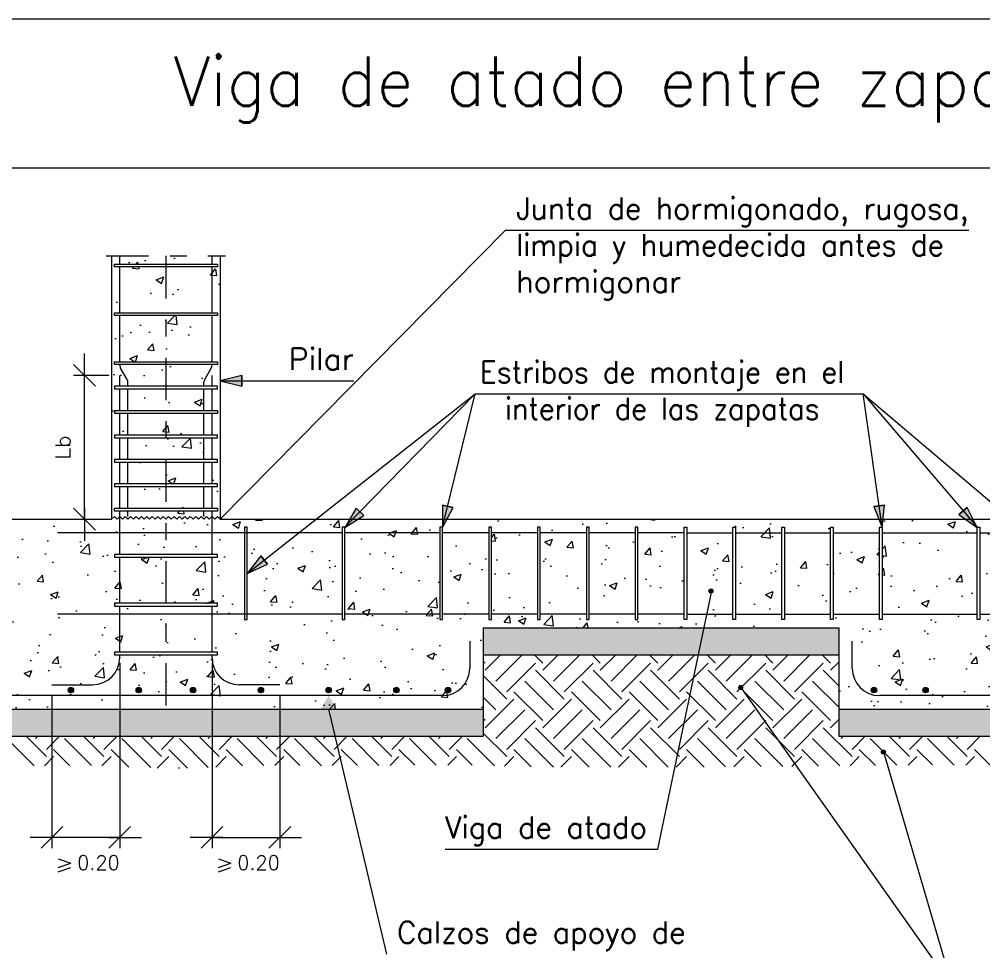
# Model space of a CAD drawing. Header units: inches. Extents: x 72863 to 72995, y 49095 to 49225.
# Drawn here: x 72867.84 to 72873.53, y 49099.3 to 49104.8 of the extents above; entities that cross this region are included whole.
import ezdxf
from ezdxf.enums import TextEntityAlignment as Align

# ---------------------------------------------------------------- set-up
doc = ezdxf.new("R2010")
doc.units = ezdxf.units.IN
doc.linetypes.add('DASHDOT', pattern=[0.5, 0.25, -0.125, 0, -0.125])
for name, color, linetype, lineweight in [('0-CYPE0', 1, 'Continuous', 9), ('0-CYPE1', 2, 'Continuous', 9), ('0-CYPE2', 4, 'Continuous', 9), ('0-CYPE3', 5, 'Continuous', 9), ('CYPECABECERA', 2, 'Continuous', 18)]:
    doc.layers.add(name, color=color, linetype=linetype, lineweight=lineweight)
doc.styles.add('CYPETXT', font='romans__.ttf', dxfattribs={"height": 0.2})
pattern_1 = [(37.49997, (72835.14768, 49085.880704), (-0.0016128, 0.0493264), [0, -0.038912, 0, -0.04352, 0, -0.0416]), (7.50002, (72835.14768, 49085.880704), (0.0453056, 0.0722464), [0, -0.020992, 0, -0.035072, 0, -0.01344]), (327.49998, (72835.11619, 49085.880704), (0.0797216, 0.0001456), [0, -0.0128, 0, -0.04608, 0, -0.06016]), (317.49998, (72835.11619, 49085.880704), (0.0769568, 0.0224688), [0, -0.0064, 0, -0.030208, 0, -0.03456])]

msp = doc.modelspace()

# ---------------------------------------------------------------- hatches: boundary and pattern name
at = {"layer": '0-CYPE0'}
h = msp.add_hatch(dxfattribs=at)
h.set_pattern_fill('ID3', color=256, scale=0.64, style=0, pattern_type=2)
h.set_pattern_definition([(50, (72835.14768, 49085.8807), (0.4590464, -0.0401616), [0.048, -0.528]), (355, (72835.1477, 49085.8807), (-0.0888016, 0.481403), [0.0384, -0.4224]), (100.4514, (72835.18593, 49085.87736), (0.3702464, 0.4412416), [0.0407936, -0.448731]), (46.1842, (72835.1477, 49086.0087), (0.6830336, -0.105933), [0.072, -0.792]), (96.6356, (72835.2046, 49085.9999), (0.598184, 0.623435), [0.06119, -0.673096]), (351.1842, (72835.1477, 49086.0087), (0.598184, 0.623435), [0.0576, -0.6336]), (21, (72835.21168, 49085.9767), (0.3820208, -0.2576768), [0.048, -0.528]), (326, (72835.2117, 49085.9767), (0.1557216, 0.464096), [0.0384, -0.4224]), (71.4514, (72835.2435, 49085.95523), (0.5377424, 0.206419), [0.0407936, -0.448731]), (37.49997, (72835.14768, 49085.8807), (0.0077824, 0.2130528), [0, -0.41728, 0, -0.4288, 0, -0.424]), (7.5, (72835.14768, 49085.8807), (0.1683648, 0.252424), [0, -0.24448, 0, -0.40768, 0, -0.1616]), (327.5, (72835.00496, 49085.8807), (0.3416464, -0.0144352), [0, -0.16, 0, -0.4992, 0, -0.6624]), (317.5, (72834.94096, 49085.8807), (0.3732384, 0.0640672), [0, -0.208, 0, -0.33152, 0, -0.4704])])
h.paths.add_polyline_path([(72874.8527, 49103.0651), (72874.8527, 49103.0491), (72874.2447, 49103.0491), (72874.2447, 49103.0651)], flags=0)
h.paths.add_polyline_path([(72874.8527, 49103.3531), (72874.8527, 49103.3371), (72874.2447, 49103.3371), (72874.2447, 49103.3531)], flags=0)
h.paths.add_polyline_path([(72874.8527, 49102.0411), (72874.8527, 49102.0571), (72874.2447, 49102.0571), (72874.2447, 49102.0411)], flags=0)
h.paths.add_polyline_path([(72874.2447, 49102.2011), (72874.2447, 49102.1851), (72874.8527, 49102.1851), (72874.8527, 49102.2011)], flags=0)
h.paths.add_polyline_path([(72874.2447, 49102.4731), (72874.2447, 49102.4891), (72874.8527, 49102.4891), (72874.8527, 49102.4731)], flags=0)
h.paths.add_polyline_path([(72874.8527, 49102.6171), (72874.8527, 49102.6331), (72874.2447, 49102.6331), (72874.2447, 49102.6171)], flags=0)
h.paths.add_polyline_path([(72874.2447, 49102.3451), (72874.2447, 49102.3291), (72874.8527, 49102.3291), (72874.8527, 49102.3451)], flags=0)
h.paths.add_polyline_path([(72874.8527, 49102.7771), (72874.8527, 49102.7611), (72874.2447, 49102.7611), (72874.2447, 49102.7771)], flags=0)
h.paths.add_polyline_path([(72874.2447, 49101.8971), (72874.2447, 49101.9131), (72874.8527, 49101.9131), (72874.8527, 49101.8971)], flags=0)
h.paths.add_polyline_path([(72874.8527, 49101.6411), (72874.2447, 49101.6411), (72874.2447, 49101.6251), (72874.8527, 49101.6251)], flags=0)
h.paths.add_polyline_path([(72874.8527, 49101.0651), (72874.2447, 49101.0651), (72874.2447, 49101.0491), (72874.8527, 49101.0491)], flags=0)
h.paths.add_polyline_path([(72874.8527, 49101.3531), (72874.2447, 49101.3531), (72874.2447, 49101.3371), (72874.8527, 49101.3371)], flags=0)
h.paths.add_polyline_path([(72873.4927, 49101.2571), (72873.4927, 49101.8011), (72873.5087, 49101.8011), (72873.5087, 49101.2571)], flags=0)
h.paths.add_polyline_path([(72874.0687, 49101.2571), (72874.0687, 49101.8011), (72874.0847, 49101.8011), (72874.0847, 49101.2571)], flags=0)
h.paths.add_polyline_path([(72869.7647, 49101.2571), (72869.7647, 49101.8011), (72869.7487, 49101.8011), (72869.7487, 49101.2571)], flags=0)
h.paths.add_polyline_path([(72870.3407, 49101.2571), (72870.3407, 49101.8011), (72870.3247, 49101.8011), (72870.3247, 49101.2571)], flags=0)
h.paths.add_polyline_path([(72870.6287, 49101.2571), (72870.6287, 49101.8011), (72870.6127, 49101.8011), (72870.6127, 49101.2571)], flags=0)
h.paths.add_polyline_path([(72870.9167, 49101.2571), (72870.9167, 49101.8011), (72870.9007, 49101.8011), (72870.9007, 49101.2571)], flags=0)
h.paths.add_polyline_path([(72871.2047, 49101.2571), (72871.2047, 49101.8011), (72871.1887, 49101.8011), (72871.1887, 49101.2571)], flags=0)
h.paths.add_polyline_path([(72871.4927, 49101.2571), (72871.4927, 49101.8011), (72871.4767, 49101.8011), (72871.4767, 49101.2571)], flags=0)
h.paths.add_polyline_path([(72871.7647, 49101.2571), (72871.7647, 49101.8011), (72871.7807, 49101.8011), (72871.7807, 49101.2571)], flags=0)
h.paths.add_polyline_path([(72872.0527, 49101.2571), (72872.0527, 49101.8011), (72872.0687, 49101.8011), (72872.0687, 49101.2571)], flags=0)
h.paths.add_polyline_path([(72872.3407, 49101.2571), (72872.3407, 49101.8011), (72872.3567, 49101.8011), (72872.3567, 49101.2571)], flags=0)
h.paths.add_polyline_path([(72872.6287, 49101.2571), (72872.6287, 49101.8011), (72872.6447, 49101.8011), (72872.6447, 49101.2571)], flags=0)
h.paths.add_polyline_path([(72872.9167, 49101.2571), (72872.9167, 49101.8011), (72872.9327, 49101.8011), (72872.9327, 49101.2571)], flags=0)
h.paths.add_polyline_path([(72869.1887, 49101.2571), (72869.1887, 49101.8011), (72869.1727, 49101.8011), (72869.1727, 49101.2571)], flags=0)
h.paths.add_polyline_path([(72868.4047, 49101.0491), (72869.0127, 49101.0491), (72869.0127, 49101.0651), (72868.4047, 49101.0651)], flags=0)
h.paths.add_polyline_path([(72868.4047, 49101.3371), (72869.0127, 49101.3371), (72869.0127, 49101.3531), (72868.4047, 49101.3531)], flags=0)
h.paths.add_polyline_path([(72868.4047, 49101.6251), (72869.0127, 49101.6251), (72869.0127, 49101.6411), (72868.4047, 49101.6411)], flags=0)
h.paths.add_polyline_path([(72869.0127, 49101.8971), (72868.4047, 49101.8971), (72868.4047, 49101.9131), (72869.0127, 49101.9131)], flags=0)
h.paths.add_polyline_path([(72869.0127, 49102.0411), (72869.0127, 49102.0571), (72868.4047, 49102.0571), (72868.4047, 49102.0411)], flags=0)
h.paths.add_polyline_path([(72868.4047, 49102.2011), (72868.4047, 49102.1851), (72869.0127, 49102.1851), (72869.0127, 49102.2011)], flags=0)
h.paths.add_polyline_path([(72868.4047, 49102.4731), (72868.4047, 49102.4891), (72869.0127, 49102.4891), (72869.0127, 49102.4731)], flags=0)
h.paths.add_polyline_path([(72868.4047, 49102.3451), (72868.4047, 49102.3291), (72869.0127, 49102.3291), (72869.0127, 49102.3451)], flags=0)
h.paths.add_polyline_path([(72868.4047, 49102.6171), (72869.0127, 49102.6171), (72869.0127, 49102.6331), (72868.4047, 49102.6331)], flags=0)
h.paths.add_polyline_path([(72868.4047, 49102.7771), (72869.0127, 49102.7771), (72869.0127, 49102.7611), (72868.4047, 49102.7611)], flags=0)
h.paths.add_polyline_path([(72868.4047, 49103.0651), (72869.0127, 49103.0651), (72869.0127, 49103.0491), (72868.4047, 49103.0491)], flags=0)
h.paths.add_polyline_path([(72868.4047, 49103.3531), (72869.0127, 49103.3531), (72869.0127, 49103.3371), (72868.4047, 49103.3371)], flags=0)
h.paths.add_polyline_path([(72869.0287, 49103.4011), (72868.3887, 49103.4011), (72868.3887, 49101.8491), (72866.8367, 49101.8491), (72866.8367, 49100.7291), (72870.5807, 49100.7291), (72870.5807, 49101.2091), (72872.6767, 49101.2091), (72872.6767, 49100.7291), (72876.4207, 49100.7291), (72876.4207, 49101.8491), (72874.8687, 49101.8491), (72874.8687, 49103.4011), (72874.2287, 49103.4011), (72874.2287, 49101.8491), (72869.0287, 49101.8491)], flags=0)
h = msp.add_hatch(dxfattribs=at)
h.set_pattern_fill('ID1', color=256, scale=0.64, style=0, pattern_type=2)
h.set_pattern_definition(pattern_1)
h.paths.add_polyline_path([(72872.6767, 49101.2091), (72871.8833, 49101.2091), (72871.8498, 49101.0491), (72872.6767, 49101.0491)], flags=0)
h.paths.add_polyline_path([(72871.8833, 49101.2091), (72870.5807, 49101.2091), (72870.5807, 49101.0491), (72871.8498, 49101.0491)], flags=0)
h = msp.add_hatch(dxfattribs=at)
h.set_pattern_fill('ID0', color=256, scale=0.64, style=0, pattern_type=2)
h.set_pattern_definition(pattern_1)
h.paths.add_polyline_path([(72870.5807, 49100.7291), (72869.6687, 49100.7291), (72869.7064, 49100.5691), (72870.5807, 49100.5691)], flags=0)
h.paths.add_polyline_path([(72869.6687, 49100.7291), (72869.3807, 49100.7291), (72869.3807, 49100.5691), (72869.7064, 49100.5691)], flags=0)
h.paths.add_polyline_path([(72869.3807, 49100.7291), (72868.9807, 49100.7291), (72868.9807, 49100.5691), (72869.3807, 49100.5691)], flags=0)
h.paths.add_polyline_path([(72868.9807, 49100.7291), (72868.4367, 49100.7291), (72868.4367, 49100.5691), (72868.9807, 49100.5691)], flags=0)
h.paths.add_polyline_path([(72868.4367, 49100.7291), (72868.0367, 49100.7291), (72868.0367, 49100.5691), (72868.4367, 49100.5691)], flags=0)
h.paths.add_polyline_path([(72868.0367, 49100.7291), (72867.2158, 49100.7291), (72867.2001, 49100.5691), (72868.0367, 49100.5691)], flags=0)
h.paths.add_polyline_path([(72867.2158, 49100.7291), (72867.0454, 49100.7291), (72867.0465, 49100.5691), (72867.2001, 49100.5691)], flags=0)
h.paths.add_polyline_path([(72867.0454, 49100.7291), (72866.8367, 49100.7291), (72866.8367, 49100.5691), (72867.0465, 49100.5691)], flags=0)
h = msp.add_hatch(dxfattribs=at)
h.set_pattern_fill('ID2', color=256, scale=0.64, style=0, pattern_type=2)
h.set_pattern_definition(pattern_1)
h.paths.add_polyline_path([(72876.4207, 49100.7291), (72875.2207, 49100.7291), (72875.2207, 49100.5691), (72876.4207, 49100.5691)], flags=0)
h.paths.add_polyline_path([(72875.2207, 49100.7291), (72874.8207, 49100.7291), (72874.8207, 49100.5691), (72875.2207, 49100.5691)], flags=0)
h.paths.add_polyline_path([(72874.8207, 49100.7291), (72874.2767, 49100.7291), (72874.2767, 49100.5691), (72874.8207, 49100.5691)], flags=0)
h.paths.add_polyline_path([(72874.2767, 49100.7291), (72873.8767, 49100.7291), (72873.8767, 49100.5691), (72874.2767, 49100.5691)], flags=0)
h.paths.add_polyline_path([(72873.8767, 49100.7291), (72872.6767, 49100.7291), (72872.6767, 49100.5691), (72873.8767, 49100.5691)], flags=0)
at = {"layer": '0-CYPE2'}
for points in [[(72869.1563, 49102.6971), (72869.0283, 49102.6651), (72869.1563, 49102.6331)], [(72870.3399, 49101.9326), (72870.3406, 49101.8007), (72870.4021, 49101.9174)], [(72872.8831, 49101.9229), (72872.9328, 49101.8007), (72872.9465, 49101.9319)], [(72869.8309, 49101.9147), (72869.7644, 49101.8008), (72869.8767, 49101.87)], [(72873.3856, 49101.8774), (72873.493, 49101.8007), (72873.4343, 49101.9189)], [(72869.2691, 49101.6332), (72869.1884, 49101.5288), (72869.3087, 49101.5829)]]:
    msp.add_hatch(color=256, dxfattribs=at).paths.add_polyline_path(points)
h = msp.add_hatch(color=256, dxfattribs=at)
edge = h.paths.add_edge_path()
edge.add_arc((72871.9232, 49101.4258), 0.012, 0, 360)
h = msp.add_hatch(color=256, dxfattribs=at)
edge = h.paths.add_edge_path()
edge.add_arc((72868.1487, 49100.8411), 0.016, 0, 360)
h = msp.add_hatch(color=256, dxfattribs=at)
edge = h.paths.add_edge_path()
edge.add_arc((72868.5487, 49100.8411), 0.016, 0, 360)
h = msp.add_hatch(color=256, dxfattribs=at)
edge = h.paths.add_edge_path()
edge.add_arc((72868.8687, 49100.8411), 0.016, 0, 360)
h = msp.add_hatch(color=256, dxfattribs=at)
edge = h.paths.add_edge_path()
edge.add_arc((72869.2687, 49100.8411), 0.016, 0, 360)
h = msp.add_hatch(color=256, dxfattribs=at)
edge = h.paths.add_edge_path()
edge.add_arc((72869.6687, 49100.8411), 0.016, 0, 360)
h = msp.add_hatch(color=256, dxfattribs=at)
edge = h.paths.add_edge_path()
edge.add_arc((72870.0687, 49100.8411), 0.016, 0, 360)
h = msp.add_hatch(color=256, dxfattribs=at)
edge = h.paths.add_edge_path()
edge.add_arc((72870.3727, 49100.8411), 0.016, 0, 360)
h = msp.add_hatch(color=256, dxfattribs=at)
edge = h.paths.add_edge_path()
edge.add_arc((72872.0992, 49100.8566), 0.012, 0, 360)
h = msp.add_hatch(color=256, dxfattribs=at)
edge = h.paths.add_edge_path()
edge.add_arc((72872.8847, 49100.8411), 0.016, 0, 360)
h = msp.add_hatch(color=256, dxfattribs=at)
edge = h.paths.add_edge_path()
edge.add_arc((72873.1887, 49100.8411), 0.016, 0, 360)
h = msp.add_hatch(color=256, dxfattribs=at)
edge = h.paths.add_edge_path()
edge.add_arc((72872.9403, 49100.4766), 0.012, 0, 360)

# ---------------------------------------------------------------- linework, layer by layer
at = {"layer": '0-CYPE0'}
for p, q in [((72870.5919, 49100.9582), (72870.6827, 49101.0491)), ((72870.6555, 49100.8946), (72870.81, 49101.0491)), ((72870.9313, 49101.0007), (72870.8829, 49101.0491)), ((72870.9313, 49100.9582), (72871.0221, 49101.0491)), ((72870.9949, 49100.8946), (72871.1494, 49101.0491)), ((72871.2707, 49101.0007), (72871.2223, 49101.0491)), ((72871.2707, 49100.9582), (72871.3615, 49101.0491)), ((72871.3343, 49100.8946), (72871.4888, 49101.0491)), ((72871.6101, 49101.0007), (72871.5617, 49101.0491)), ((72871.6101, 49100.9582), (72871.7009, 49101.0491)), ((72871.6737, 49100.8946), (72871.8282, 49101.0491)), ((72871.9495, 49101.0007), (72871.9011, 49101.0491)), ((72871.9495, 49100.9582), (72872.0403, 49101.0491)), ((72872.0132, 49100.8946), (72872.1676, 49101.0491)), ((72872.2889, 49101.0007), (72872.2405, 49101.0491)), ((72872.2889, 49100.9582), (72872.3797, 49101.0491)), ((72872.3526, 49100.8946), (72872.507, 49101.0491)), ((72872.6283, 49101.0007), (72872.5799, 49101.0491)), ((72870.5919, 49101.0007), (72870.5807, 49101.0118)), ((72870.7192, 49100.831), (72870.8889, 49101.0007)), ((72871.0586, 49100.831), (72871.2283, 49101.0007)), ((72871.398, 49100.831), (72871.5677, 49101.0007)), ((72871.7374, 49100.831), (72871.9071, 49101.0007)), ((72872.0768, 49100.831), (72872.2465, 49101.0007)), ((72872.4162, 49100.831), (72872.5859, 49101.0007)), ((72872.6283, 49100.9582), (72872.6767, 49101.0066)), ((72870.7192, 49100.7885), (72870.5807, 49100.927)), ((72871.0586, 49100.7885), (72870.8889, 49100.9582)), ((72871.398, 49100.7885), (72871.2283, 49100.9582)), ((72871.7374, 49100.7885), (72871.5677, 49100.9582)), ((72872.0768, 49100.7885), (72871.9071, 49100.9582)), ((72872.4162, 49100.7885), (72872.2465, 49100.9582)), ((72872.6767, 49100.8674), (72872.5859, 49100.9582)), ((72870.9949, 49100.7249), (72870.8252, 49100.8946)), ((72871.3343, 49100.7249), (72871.1646, 49100.8946)), ((72871.6737, 49100.7249), (72871.504, 49100.8946)), ((72872.0132, 49100.7249), (72871.8434, 49100.8946)), ((72872.3526, 49100.7249), (72872.1829, 49100.8946)), ((72872.6767, 49100.7402), (72872.5223, 49100.8946)), ((72870.6555, 49100.7249), (72870.5807, 49100.7997)), ((72870.9313, 49100.6613), (72870.7616, 49100.831)), ((72871.2707, 49100.6613), (72871.101, 49100.831)), ((72871.6101, 49100.6613), (72871.4404, 49100.831)), ((72871.9495, 49100.6613), (72871.7798, 49100.831)), ((72872.2889, 49100.6613), (72872.1192, 49100.831)), ((72872.6283, 49100.6613), (72872.4586, 49100.831)), ((72870.5919, 49100.6188), (72870.7616, 49100.7885)), ((72870.9313, 49100.6188), (72871.101, 49100.7885)), ((72871.2707, 49100.6188), (72871.4404, 49100.7885)), ((72871.6101, 49100.6188), (72871.7798, 49100.7885)), ((72871.9495, 49100.6188), (72872.1192, 49100.7885)), ((72872.2889, 49100.6188), (72872.4586, 49100.7885)), ((72870.6555, 49100.5552), (72870.8252, 49100.7249)), ((72870.9949, 49100.5552), (72871.1646, 49100.7249)), ((72871.3343, 49100.5552), (72871.504, 49100.7249)), ((72871.6737, 49100.5552), (72871.8434, 49100.7249)), ((72872.0132, 49100.5552), (72872.1829, 49100.7249)), ((72872.3526, 49100.5552), (72872.5223, 49100.7249)), ((72870.5919, 49100.6613), (72870.5807, 49100.6724)), ((72870.7192, 49100.4916), (72870.8889, 49100.6613)), ((72871.0586, 49100.4916), (72871.2283, 49100.6613)), ((72871.398, 49100.4916), (72871.5677, 49100.6613)), ((72871.7374, 49100.4916), (72871.9071, 49100.6613)), ((72872.0768, 49100.4916), (72872.2465, 49100.6613)), ((72872.4162, 49100.4916), (72872.5859, 49100.6613)), ((72872.6283, 49100.6188), (72872.6767, 49100.6672)), ((72868.0039, 49100.4491), (72867.8839, 49100.5691)), ((72867.9402, 49100.5552), (72867.9541, 49100.5691)), ((72868.0039, 49100.4916), (72868.0814, 49100.5691)), ((72868.3433, 49100.4491), (72868.2233, 49100.5691)), ((72868.2796, 49100.5552), (72868.2935, 49100.5691)), ((72868.3433, 49100.4916), (72868.4208, 49100.5691)), ((72868.6827, 49100.4491), (72868.5627, 49100.5691)), ((72868.619, 49100.5552), (72868.6329, 49100.5691)), ((72868.6827, 49100.4916), (72868.7602, 49100.5691)), ((72869.0221, 49100.4491), (72868.9022, 49100.5691)), ((72868.9585, 49100.5552), (72868.9723, 49100.5691)), ((72869.0221, 49100.4916), (72869.0996, 49100.5691)), ((72869.3615, 49100.4491), (72869.2416, 49100.5691)), ((72869.2979, 49100.5552), (72869.3117, 49100.5691)), ((72869.3615, 49100.4916), (72869.439, 49100.5691)), ((72869.7009, 49100.4491), (72869.581, 49100.5691)), ((72869.6373, 49100.5552), (72869.6511, 49100.5691)), ((72869.7009, 49100.4916), (72869.7784, 49100.5691)), ((72870.0403, 49100.4491), (72869.9204, 49100.5691)), ((72869.9767, 49100.5552), (72869.9906, 49100.5691)), ((72870.0403, 49100.4916), (72870.1178, 49100.5691)), ((72870.3797, 49100.4491), (72870.2598, 49100.5691)), ((72870.3161, 49100.5552), (72870.33, 49100.5691)), ((72870.3797, 49100.4916), (72870.4572, 49100.5691)), ((72870.7192, 49100.4491), (72870.5807, 49100.5876)), ((72871.0586, 49100.4491), (72870.8889, 49100.6188)), ((72871.398, 49100.4491), (72871.2283, 49100.6188)), ((72871.7374, 49100.4491), (72871.5677, 49100.6188)), ((72872.0768, 49100.4491), (72871.9071, 49100.6188)), ((72872.4162, 49100.4491), (72872.2465, 49100.6188)), ((72872.7556, 49100.4491), (72872.5859, 49100.6188)), ((72872.692, 49100.5552), (72872.7058, 49100.5691)), ((72872.7556, 49100.4916), (72872.8331, 49100.5691)), ((72873.095, 49100.4491), (72872.9751, 49100.5691)), ((72873.0314, 49100.5552), (72873.0453, 49100.5691)), ((72873.095, 49100.4916), (72873.1725, 49100.5691)), ((72873.4344, 49100.4491), (72873.3145, 49100.5691)), ((72873.3708, 49100.5552), (72873.3847, 49100.5691)), ((72873.4344, 49100.4916), (72873.5119, 49100.5691)), ((72867.9309, 49100.3949), (72867.7705, 49100.5552)), ((72868.2693, 49100.3959), (72868.1099, 49100.5552)), ((72868.619, 49100.3855), (72868.4493, 49100.5552)), ((72868.9585, 49100.3855), (72868.7887, 49100.5552)), ((72869.2866, 49100.3968), (72869.1282, 49100.5552)), ((72869.6269, 49100.3958), (72869.4676, 49100.5552)), ((72869.9651, 49100.3971), (72869.807, 49100.5552)), ((72870.3032, 49100.3984), (72870.1464, 49100.5552)), ((72870.6462, 49100.3948), (72870.4858, 49100.5552)), ((72870.994, 49100.3864), (72870.8252, 49100.5552)), ((72871.3329, 49100.3869), (72871.1646, 49100.5552)), ((72871.6717, 49100.3875), (72871.504, 49100.5552)), ((72872.0099, 49100.3887), (72871.8434, 49100.5552)), ((72872.3467, 49100.3913), (72872.1829, 49100.5552)), ((72872.6836, 49100.3939), (72872.5223, 49100.5552)), ((72873.0189, 49100.3979), (72872.8617, 49100.5552)), ((72873.3574, 49100.3989), (72873.2011, 49100.5552)), ((72868.1424, 49100.3955), (72868.0463, 49100.4916)), ((72868.4902, 49100.3871), (72868.3857, 49100.4916)), ((72868.8358, 49100.3809), (72868.7251, 49100.4916)), ((72869.1608, 49100.3953), (72869.0645, 49100.4916)), ((72869.4996, 49100.3959), (72869.4039, 49100.4916)), ((72869.8383, 49100.3966), (72869.7433, 49100.4916)), ((72870.1764, 49100.3979), (72870.0828, 49100.4916)), ((72870.5158, 49100.3979), (72870.4222, 49100.4916)), ((72870.8636, 49100.3896), (72870.7616, 49100.4916)), ((72871.2058, 49100.3867), (72871.101, 49100.4916)), ((72871.5447, 49100.3873), (72871.4404, 49100.4916)), ((72871.8835, 49100.3879), (72871.7798, 49100.4916)), ((72872.2204, 49100.3903), (72872.1192, 49100.4916)), ((72872.5573, 49100.3929), (72872.4586, 49100.4916)), ((72872.8932, 49100.3964), (72872.798, 49100.4916)), ((72873.2293, 49100.3998), (72873.1375, 49100.4916)), ((72873.5696, 49100.3988), (72873.4769, 49100.4916)), ((72867.9922, 49100.395), (72868.0463, 49100.4491)), ((72868.3307, 49100.3942), (72868.3857, 49100.4491)), ((72868.6563, 49100.3803), (72868.7251, 49100.4491)), ((72869.0029, 49100.3875), (72869.0645, 49100.4491)), ((72869.3513, 49100.3965), (72869.4039, 49100.4491)), ((72869.6903, 49100.3961), (72869.7433, 49100.4491)), ((72870.031, 49100.3973), (72870.0828, 49100.4491)), ((72870.3717, 49100.3986), (72870.4222, 49100.4491)), ((72870.7058, 49100.3934), (72870.7616, 49100.4491)), ((72871.0383, 49100.3864), (72871.101, 49100.4491)), ((72871.3783, 49100.387), (72871.4404, 49100.4491)), ((72871.7183, 49100.3876), (72871.7798, 49100.4491)), ((72872.0592, 49100.3891), (72872.1192, 49100.4491)), ((72872.4012, 49100.3917), (72872.4586, 49100.4491)), ((72872.7435, 49100.3946), (72872.798, 49100.4491)), ((72873.0871, 49100.3988), (72873.1375, 49100.4491)), ((72873.4262, 49100.3984), (72873.4769, 49100.4491)), ((72868.784, 49100.3807), (72868.7887, 49100.3855))]:
    msp.add_line(p, q, dxfattribs=at)
at = {"layer": '0-CYPE1'}
for p, q in [((72870.7107, 49103.5531), (72869.0287, 49101.8491)), ((72870.7107, 49103.5531), (72873.4435, 49103.5531)), ((72868.4047, 49103.3531), (72869.0127, 49103.3531)), ((72868.4047, 49103.3371), (72868.4047, 49103.3531)), ((72869.0127, 49103.3531), (72869.0127, 49103.3371)), ((72869.0127, 49103.3371), (72868.4047, 49103.3371)), ((72868.4047, 49103.0651), (72869.0127, 49103.0651)), ((72868.4047, 49103.0491), (72868.4047, 49103.0651)), ((72869.0127, 49103.0491), (72868.4047, 49103.0491)), ((72869.0127, 49103.0651), (72869.0127, 49103.0491)), ((72868.2287, 49102.6331), (72868.2287, 49102.8251)), ((72868.2927, 49102.6331), (72868.1647, 49102.7611)), ((72868.4047, 49102.7771), (72869.0127, 49102.7771)), ((72868.4047, 49102.7611), (72868.4047, 49102.7771)), ((72869.0127, 49102.7611), (72868.4047, 49102.7611)), ((72869.0127, 49102.7771), (72869.0127, 49102.7611)), ((72868.3727, 49102.6971), (72868.1647, 49102.6971)), ((72868.2287, 49101.8491), (72868.2287, 49102.6971)), ((72869.0127, 49102.6331), (72868.4047, 49102.6331)), ((72868.4047, 49102.6331), (72868.4047, 49102.6171)), ((72868.4047, 49102.6171), (72869.0127, 49102.6171)), ((72869.0127, 49102.6171), (72869.0127, 49102.6331)), ((72869.0287, 49102.6651), (72869.3697, 49102.6651)), ((72869.3697, 49102.6651), (72869.8177, 49102.6651)), ((72870.3407, 49101.8011), (72870.533, 49102.5885)), ((72870.533, 49102.5885), (72872.8212, 49102.5885)), ((72872.8212, 49102.5885), (72874.0687, 49101.5291)), ((72868.4047, 49102.4891), (72869.0127, 49102.4891)), ((72868.4047, 49102.4891), (72868.4047, 49102.4731)), ((72869.0127, 49102.4731), (72868.4047, 49102.4731)), ((72869.0127, 49102.4891), (72869.0127, 49102.4731)), ((72869.0127, 49102.3451), (72868.4047, 49102.3451)), ((72868.4047, 49102.3451), (72868.4047, 49102.3291)), ((72868.4047, 49102.3291), (72869.0127, 49102.3291)), ((72869.0127, 49102.3291), (72869.0127, 49102.3451)), ((72869.0127, 49102.2011), (72868.4047, 49102.2011)), ((72868.4047, 49102.2011), (72868.4047, 49102.1851)), ((72868.4047, 49102.1851), (72869.0127, 49102.1851)), ((72869.0127, 49102.1851), (72869.0127, 49102.2011)), ((72869.0127, 49102.0571), (72868.4047, 49102.0571)), ((72868.4047, 49102.0571), (72868.4047, 49102.0411)), ((72869.0127, 49102.0411), (72869.0127, 49102.0571)), ((72868.4047, 49102.0411), (72869.0127, 49102.0411)), ((72868.2927, 49101.7851), (72868.1647, 49101.9131)), ((72868.2287, 49101.9131), (72868.2287, 49101.7211)), ((72868.4047, 49101.9131), (72869.0127, 49101.9131)), ((72868.4047, 49101.8971), (72868.4047, 49101.9131)), ((72869.0127, 49101.8971), (72868.4047, 49101.8971)), ((72869.0127, 49101.9131), (72869.0127, 49101.8971)), ((72868.3887, 49101.8491), (72868.4047, 49101.8651)), ((72868.4047, 49101.8651), (72868.4207, 49101.8491)), ((72868.4527, 49101.8491), (72868.4687, 49101.8651)), ((72868.4687, 49101.8651), (72868.4847, 49101.8491)), ((72868.4847, 49101.8491), (72868.5007, 49101.8651)), ((72868.5007, 49101.8651), (72868.5167, 49101.8491)), ((72868.5807, 49101.8491), (72868.5967, 49101.8651)), ((72868.6607, 49101.8651), (72868.6767, 49101.8491)), ((72868.6767, 49101.8491), (72868.6927, 49101.8651)), ((72868.6927, 49101.8651), (72868.7087, 49101.8491)), ((72868.7087, 49101.8491), (72868.7247, 49101.8651)), ((72868.7247, 49101.8651), (72868.7407, 49101.8491)), ((72868.7407, 49101.8491), (72868.7567, 49101.8651)), ((72868.7567, 49101.8651), (72868.7727, 49101.8491)), ((72868.8047, 49101.8491), (72868.8207, 49101.8651)), ((72868.8207, 49101.8651), (72868.8367, 49101.8491)), ((72868.8367, 49101.8491), (72868.8527, 49101.8651)), ((72868.9007, 49101.8491), (72868.9167, 49101.8651)), ((72868.9167, 49101.8651), (72868.9327, 49101.8491)), ((72868.9327, 49101.8491), (72868.9487, 49101.8651)), ((72868.9487, 49101.8651), (72868.9647, 49101.8491)), ((72868.9647, 49101.8491), (72868.9807, 49101.8651)), ((72868.9807, 49101.8651), (72868.9967, 49101.8491)), ((72868.9967, 49101.8491), (72869.0127, 49101.8651)), ((72869.0127, 49101.8651), (72869.0287, 49101.8491)), ((72869.1727, 49101.8011), (72869.1727, 49101.2571)), ((72869.1887, 49101.8011), (72869.1727, 49101.8011)), ((72869.1887, 49101.2571), (72869.1887, 49101.8011)), ((72869.7487, 49101.8011), (72869.7487, 49101.2571)), ((72869.7647, 49101.8011), (72869.7487, 49101.8011)), ((72869.7647, 49101.2571), (72869.7647, 49101.8011)), ((72870.3247, 49101.8011), (72870.3247, 49101.2571)), ((72870.3407, 49101.8011), (72870.3247, 49101.8011)), ((72870.3407, 49101.2571), (72870.3407, 49101.8011)), ((72870.6127, 49101.8011), (72870.6127, 49101.2571)), ((72870.6287, 49101.8011), (72870.6127, 49101.8011)), ((72870.6287, 49101.2571), (72870.6287, 49101.8011)), ((72870.9007, 49101.8011), (72870.9007, 49101.2571)), ((72870.9167, 49101.8011), (72870.9007, 49101.8011)), ((72870.9167, 49101.2571), (72870.9167, 49101.8011)), ((72871.1887, 49101.8011), (72871.1887, 49101.2571)), ((72871.2047, 49101.8011), (72871.1887, 49101.8011)), ((72871.2047, 49101.2571), (72871.2047, 49101.8011)), ((72871.4767, 49101.8011), (72871.4767, 49101.2571)), ((72871.4927, 49101.8011), (72871.4767, 49101.8011)), ((72871.4927, 49101.2571), (72871.4927, 49101.8011)), ((72871.7647, 49101.2571), (72871.7647, 49101.8011)), ((72871.7647, 49101.8011), (72871.7807, 49101.8011)), ((72871.7807, 49101.8011), (72871.7807, 49101.2571)), ((72872.0527, 49101.2571), (72872.0527, 49101.8011)), ((72872.0527, 49101.8011), (72872.0687, 49101.8011)), ((72872.0687, 49101.8011), (72872.0687, 49101.2571)), ((72872.3407, 49101.2571), (72872.3407, 49101.8011)), ((72872.3407, 49101.8011), (72872.3567, 49101.8011)), ((72872.3567, 49101.8011), (72872.3567, 49101.2571)), ((72872.6287, 49101.2571), (72872.6287, 49101.8011)), ((72872.6287, 49101.8011), (72872.6447, 49101.8011)), ((72872.6447, 49101.8011), (72872.6447, 49101.2571)), ((72872.9167, 49101.2571), (72872.9167, 49101.8011)), ((72872.9167, 49101.8011), (72872.9327, 49101.8011)), ((72872.9327, 49101.8011), (72872.9327, 49101.2571)), ((72873.4927, 49101.2571), (72873.4927, 49101.8011)), ((72873.4927, 49101.8011), (72873.5087, 49101.8011)), ((72869.0127, 49101.6411), (72868.4047, 49101.6411)), ((72868.4047, 49101.6411), (72868.4047, 49101.6251)), ((72868.4047, 49101.6251), (72869.0127, 49101.6251)), ((72869.0127, 49101.6251), (72869.0127, 49101.6411)), ((72871.6099, 49099.9044), (72871.9287, 49101.4258)), ((72869.0127, 49101.3531), (72868.4047, 49101.3531)), ((72868.4047, 49101.3531), (72868.4047, 49101.3371)), ((72868.4047, 49101.3371), (72869.0127, 49101.3371)), ((72869.0127, 49101.3371), (72869.0127, 49101.3531)), ((72869.1727, 49101.2571), (72869.1887, 49101.2571)), ((72869.7487, 49101.2571), (72869.7647, 49101.2571)), ((72870.3247, 49101.2571), (72870.3407, 49101.2571)), ((72870.6127, 49101.2571), (72870.6287, 49101.2571)), ((72870.9007, 49101.2571), (72870.9167, 49101.2571)), ((72871.1887, 49101.2571), (72871.2047, 49101.2571)), ((72871.4767, 49101.2571), (72871.4927, 49101.2571)), ((72871.7807, 49101.2571), (72871.7647, 49101.2571)), ((72872.0687, 49101.2571), (72872.0527, 49101.2571)), ((72872.3567, 49101.2571), (72872.3407, 49101.2571)), ((72872.6447, 49101.2571), (72872.6287, 49101.2571)), ((72872.9327, 49101.2571), (72872.9167, 49101.2571)), ((72869.0127, 49101.0651), (72868.4047, 49101.0651)), ((72868.4047, 49101.0651), (72868.4047, 49101.0491)), ((72868.4047, 49101.0491), (72869.0127, 49101.0491)), ((72869.0127, 49101.0491), (72869.0127, 49101.0651)), ((72868.4367, 49101.0011), (72868.4367, 49099.909)), ((72868.9807, 49101.0011), (72868.9807, 49099.909)), ((72872.0992, 49100.8566), (72873.3457, 49099.0966)), ((72868.0367, 49100.8091), (72868.0367, 49099.909)), ((72869.3807, 49100.8091), (72869.3807, 49099.909)), ((72869.6687, 49100.7291), (72870.0091, 49099.285)), ((72872.9403, 49100.4766), (72873.3457, 49099.0966)), ((72867.9727, 49099.909), (72868.1007, 49100.037)), ((72868.3727, 49099.909), (72868.5007, 49100.037)), ((72868.9167, 49099.909), (72869.0447, 49100.037)), ((72869.3167, 49099.909), (72869.4447, 49100.037)), ((72868.1007, 49099.973), (72867.9087, 49099.973)), ((72868.4367, 49099.973), (72868.0367, 49099.973)), ((72868.3727, 49099.973), (72868.5647, 49099.973)), ((72869.0447, 49099.973), (72868.8527, 49099.973)), ((72868.9807, 49099.973), (72869.3807, 49099.973)), ((72869.3167, 49099.973), (72869.5087, 49099.973)), ((72870.3555, 49099.9044), (72871.6099, 49099.9044)), ((72868.0742, 49099.8471), (72868.1484, 49099.8215)), ((72869.0182, 49099.8471), (72869.0924, 49099.8215)), ((72868.0742, 49099.7959), (72868.1484, 49099.8215)), ((72868.0742, 49099.7703), (72868.1484, 49099.7959)), ((72869.0182, 49099.7959), (72869.0924, 49099.8215)), ((72869.0182, 49099.7703), (72869.0924, 49099.7959))]:
    msp.add_line(p, q, dxfattribs=at)
at = {"layer": '0-CYPE1', "linetype": 'DASHDOT'}
for p, q in [((72868.3567, 49103.4011), (72869.0607, 49103.4011)), ((72868.7087, 49103.4011), (72868.7087, 49100.7291))]:
    msp.add_line(p, q, dxfattribs=at)
at = {"layer": '0-CYPE1'}
for points in [[(72869.1887, 49101.5291), (72870.533, 49102.5885), (72869.7647, 49101.8011)], [(72872.9327, 49101.8011), (72872.8212, 49102.5885), (72873.4927, 49101.8011)], [(72868.4207, 49101.8491), (72868.4367, 49101.8651), (72868.4527, 49101.8491)], [(72868.5167, 49101.8491), (72868.5327, 49101.8651), (72868.5487, 49101.8491)], [(72868.5487, 49101.8491), (72868.5647, 49101.8651), (72868.5807, 49101.8491)], [(72868.5967, 49101.8651), (72868.6127, 49101.8491), (72868.6287, 49101.8651)], [(72868.6287, 49101.8651), (72868.6447, 49101.8491), (72868.6607, 49101.8651)], [(72868.7727, 49101.8491), (72868.7887, 49101.8651), (72868.8047, 49101.8491)], [(72868.8527, 49101.8651), (72868.8687, 49101.8491), (72868.8847, 49101.8651), (72868.9007, 49101.8491)], [(72873.5087, 49101.8011), (72873.5087, 49101.2571), (72873.4927, 49101.2571)]]:
    msp.add_lwpolyline(points, dxfattribs=at)
msp.add_solid([(72869.7167, 49100.7291), (72869.6207, 49100.7291), (72869.6687, 49100.8091)], dxfattribs=at)
at = {"layer": '0-CYPE2'}
for p, q in [((72868.3887, 49103.4011), (72868.3887, 49101.8491)), ((72869.0287, 49103.4011), (72869.0287, 49101.8491)), ((72866.8367, 49101.8491), (72868.3887, 49101.8491)), ((72869.0287, 49101.8491), (72874.2287, 49101.8491)), ((72870.5807, 49101.2091), (72872.6767, 49101.2091)), ((72870.5807, 49101.2091), (72870.5807, 49100.5691)), ((72872.6767, 49101.2091), (72872.6767, 49100.5691)), ((72870.5807, 49101.0491), (72872.6767, 49101.0491)), ((72866.8367, 49100.7291), (72870.5807, 49100.7291)), ((72872.6767, 49100.7291), (72876.4207, 49100.7291)), ((72872.6767, 49100.5691), (72876.4207, 49100.5691))]:
    msp.add_line(p, q, dxfattribs=at)
for points in [[(72869.1563, 49102.6971), (72869.0283, 49102.6651), (72869.1563, 49102.6331)], [(72870.3399, 49101.9326), (72870.3406, 49101.8007), (72870.4021, 49101.9174)], [(72872.8831, 49101.9229), (72872.9328, 49101.8007), (72872.9465, 49101.9319)], [(72869.8309, 49101.9147), (72869.7644, 49101.8008), (72869.8767, 49101.87)], [(72873.3856, 49101.8774), (72873.493, 49101.8007), (72873.4343, 49101.9189)], [(72869.2691, 49101.6332), (72869.1884, 49101.5288), (72869.3087, 49101.5829)]]:
    msp.add_lwpolyline(points, close=True, dxfattribs=at)
for points in [[(72869.1563, 49102.6971), (72869.1563, 49102.6331)], [(72870.3399, 49101.9326), (72870.4021, 49101.9174)], [(72872.8831, 49101.9229), (72872.9465, 49101.9319)], [(72869.8309, 49101.9147), (72869.8767, 49101.87)], [(72873.3856, 49101.8774), (72873.4343, 49101.9189)], [(72866.8367, 49101.8491), (72866.8367, 49100.5691), (72870.5807, 49100.5691)], [(72869.2691, 49101.6332), (72869.3087, 49101.5829)]]:
    msp.add_lwpolyline(points, dxfattribs=at)
for centre, radius in [((72871.9232, 49101.4258), 0.012), ((72868.1487, 49100.8411), 0.016), ((72868.5487, 49100.8411), 0.016), ((72868.8687, 49100.8411), 0.016), ((72869.2687, 49100.8411), 0.016), ((72869.6687, 49100.8411), 0.016), ((72870.0687, 49100.8411), 0.016), ((72870.3727, 49100.8411), 0.016), ((72872.0992, 49100.8566), 0.012), ((72872.8847, 49100.8411), 0.016), ((72873.1887, 49100.8411), 0.016), ((72872.9403, 49100.4766), 0.012)]:
    msp.add_circle(centre, radius, dxfattribs=at)
at = {"layer": '0-CYPE3'}
for p, q in [((72868.4367, 49103.3531), (72868.4367, 49103.4011)), ((72868.9807, 49103.3531), (72868.9807, 49103.4011)), ((72868.4367, 49103.0651), (72868.4367, 49103.3371)), ((72868.9807, 49103.0651), (72868.9807, 49103.3371)), ((72868.4367, 49102.7771), (72868.4367, 49103.0491)), ((72868.9807, 49102.7771), (72868.9807, 49103.0491)), ((72868.4367, 49102.7578), (72868.4367, 49102.7611)), ((72868.4795, 49102.673), (72868.4419, 49102.7403)), ((72868.9379, 49102.673), (72868.9755, 49102.7403)), ((72868.9807, 49102.7578), (72868.9807, 49102.7611)), ((72868.4367, 49102.6331), (72868.4367, 49102.6971)), ((72868.9807, 49102.6331), (72868.9807, 49102.6971)), ((72868.4367, 49102.4891), (72868.4367, 49102.6171)), ((72868.4367, 49102.6138), (72868.4367, 49102.6171)), ((72868.4847, 49102.6331), (72868.4847, 49102.6555)), ((72868.4847, 49102.4891), (72868.4847, 49102.6171)), ((72868.9327, 49102.6331), (72868.9327, 49102.6555)), ((72868.9327, 49102.4891), (72868.9327, 49102.6171)), ((72868.9807, 49102.4891), (72868.9807, 49102.6171)), ((72868.4367, 49102.3451), (72868.4367, 49102.4731)), ((72868.4847, 49102.3451), (72868.4847, 49102.4731)), ((72868.9327, 49102.3451), (72868.9327, 49102.4731)), ((72868.9807, 49102.3451), (72868.9807, 49102.4731)), ((72868.4367, 49102.2011), (72868.4367, 49102.3291)), ((72868.4367, 49102.3258), (72868.4367, 49102.3291)), ((72868.4847, 49102.2011), (72868.4847, 49102.3291)), ((72868.9327, 49102.2011), (72868.9327, 49102.3291)), ((72868.9807, 49102.2011), (72868.9807, 49102.3291)), ((72868.9807, 49102.3258), (72868.9807, 49102.3291)), ((72868.4367, 49102.0571), (72868.4367, 49102.1851)), ((72868.4847, 49102.0571), (72868.4847, 49102.1851)), ((72868.9327, 49102.0571), (72868.9327, 49102.1851)), ((72868.9807, 49102.0571), (72868.9807, 49102.1851)), ((72868.4367, 49101.9131), (72868.4367, 49102.0411)), ((72868.4847, 49101.9131), (72868.4847, 49102.0411)), ((72868.9327, 49101.9131), (72868.9327, 49102.0411)), ((72868.9807, 49101.9131), (72868.9807, 49102.0411)), ((72868.4367, 49101.6411), (72868.4367, 49101.8971)), ((72868.4847, 49101.8651), (72868.4847, 49101.8971)), ((72868.9327, 49101.8651), (72868.9327, 49101.8971)), ((72868.9807, 49101.6411), (72868.9807, 49101.8971)), ((72869.7487, 49101.7691), (72868.0687, 49101.7691)), ((72870.3247, 49101.7691), (72869.7647, 49101.7691)), ((72870.6127, 49101.7691), (72870.3407, 49101.7691)), ((72870.9007, 49101.7691), (72870.6287, 49101.7691)), ((72871.1887, 49101.7691), (72870.9167, 49101.7691)), ((72871.4767, 49101.7691), (72871.2047, 49101.7691)), ((72871.7647, 49101.7691), (72871.4927, 49101.7691)), ((72871.7807, 49101.7691), (72872.0527, 49101.7691)), ((72872.0687, 49101.7691), (72872.3407, 49101.7691)), ((72872.3567, 49101.7691), (72872.6287, 49101.7691)), ((72872.6447, 49101.7691), (72872.9167, 49101.7691)), ((72872.9327, 49101.7691), (72873.4927, 49101.7691)), ((72873.5087, 49101.7691), (72875.1887, 49101.7691)), ((72868.4367, 49101.3531), (72868.4367, 49101.6251)), ((72868.9807, 49101.3531), (72868.9807, 49101.6251)), ((72868.4367, 49101.0651), (72868.4367, 49101.3371)), ((72868.9807, 49101.0651), (72868.9807, 49101.3371)), ((72869.7487, 49101.2891), (72868.0687, 49101.2891)), ((72870.3247, 49101.2891), (72869.7647, 49101.2891)), ((72870.6127, 49101.2891), (72870.3407, 49101.2891)), ((72870.9007, 49101.2891), (72870.6287, 49101.2891)), ((72871.1887, 49101.2891), (72870.9167, 49101.2891)), ((72871.4767, 49101.2891), (72871.2047, 49101.2891)), ((72871.7647, 49101.2891), (72871.4927, 49101.2891)), ((72871.7807, 49101.2891), (72872.0527, 49101.2891)), ((72872.0687, 49101.2891), (72872.3407, 49101.2891)), ((72872.3567, 49101.2891), (72872.6287, 49101.2891)), ((72872.6447, 49101.2891), (72872.9167, 49101.2891)), ((72872.9327, 49101.2891), (72873.4927, 49101.2891)), ((72873.5087, 49101.2891), (72875.1887, 49101.2891)), ((72870.5007, 49101.1291), (72870.5007, 49100.9691)), ((72872.7567, 49100.9691), (72872.7567, 49101.1291)), ((72868.4367, 49101.0331), (72868.4367, 49101.0491)), ((72868.9807, 49101.0331), (72868.9807, 49101.0491)), ((72868.0367, 49100.8731), (72868.2767, 49100.8731)), ((72869.3807, 49100.8731), (72869.1407, 49100.8731)), ((72870.3407, 49100.8091), (72867.0767, 49100.8091)), ((72876.1807, 49100.8091), (72872.9167, 49100.8091))]:
    msp.add_line(p, q, dxfattribs=at)
for centre, radius, start, end in [((72868.4687, 49102.7578), 0.032, 180, 213.1785), ((72868.9487, 49102.7578), 0.032, 326.8215, 360), ((72868.4527, 49102.6555), 0.032, 0, 33.1785), ((72868.9647, 49102.6555), 0.032, 146.8215, 180), ((72868.7247, 49101.6091), 0.16, 174.2608, 180), ((72868.2767, 49101.0331), 0.16, 270, 360), ((72869.1407, 49101.0331), 0.16, 180, 270), ((72870.3407, 49100.9691), 0.16, 270, 360), ((72872.9167, 49100.9691), 0.16, 180, 270)]:
    msp.add_arc(centre, radius, start, end, dxfattribs=at)
at = {"layer": 'CYPECABECERA'}
msp.add_lwpolyline([(72866.09, 49103.9204), (72877.0416, 49103.9204), (72877.0416, 49104.7965), (72866.09, 49104.7965), (72866.09, 49103.9204)], close=True, dxfattribs=at)

# ---------------------------------------------------------------- texts
at = {"layer": '0-CYPE1', "style": 'CYPETXT'}
for s, height, width, p, p2 in [('Junta de hormigonado, rugosa,', 0.128, 0.839516, (72870.7747, 49103.6171), (72873.4435, 49103.6171)), ('limpia y humedecida antes de ', 0.128, 0.807431, (72870.7747, 49103.4011), (72873.3802, 49103.4011)), ('hormigonar', 0.128, 0.884316, (72870.7747, 49103.1851), (72871.7482, 49103.1851)), ('Pilar', 0.128, 0.893542, (72869.4337, 49102.7291), (72869.8177, 49102.7291)), ('Estribos de montaje en el ', 0.128, 0.79095, (72870.5616, 49102.6525), (72872.7926, 49102.6525)), ('interior de las zapatas ', 0.128, 0.787672, (72870.7085, 49102.4365), (72872.6457, 49102.4365)), ('Viga de atado', 0.128, 0.83331, (72870.3555, 49099.9684), (72871.5459, 49099.9684)), ('0.20', 0.08533, 0.869207, (72868.1855, 49099.781), (72868.4364, 49099.781)), ('0.20', 0.08533, 0.869207, (72869.1295, 49099.781), (72869.3804, 49099.781)), ('Calzos de apoyo de', 0.128, 0.824497, (72870.0731, 49099.349), (72871.7742, 49099.349))]:
    msp.add_text(s, height=height, dxfattribs=dict(at, width=width)).set_placement(p, p2, align=Align.FIT)
at = {"layer": '0-CYPE1', "style": 'CYPETXT', "width": 0.992994}
msp.add_text('Lb', height=0.08533, rotation=90, dxfattribs=at).set_placement((72868.1434, 49102.2014), (72868.1434, 49102.3447), align=Align.FIT)
at = {"layer": 'CYPECABECERA', "style": 'CYPETXT', "width": 0.821435}
msp.add_text('Viga de atado entre zapatas.', height=0.292042, dxfattribs=at).set_placement((72868.7535, 49104.2854), (72874.3782, 49104.2854), align=Align.FIT)

doc.saveas('drawing.dxf')
